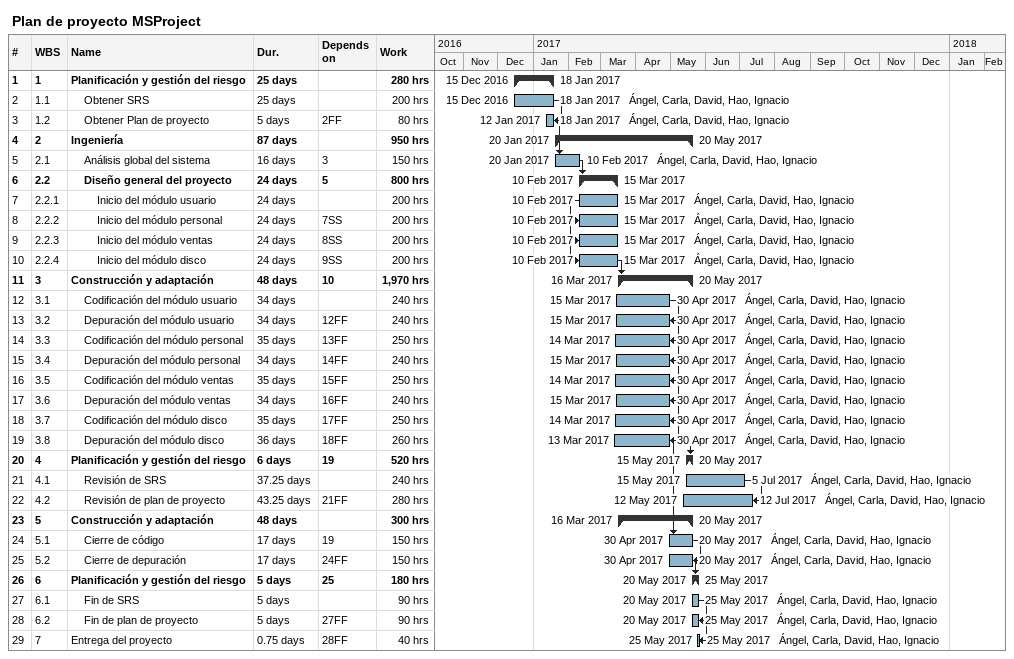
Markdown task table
Plan de proyecto MSProject

| ID | WBS | Task | Duration | Start | Finish | Predecessors | Resources | Work (h) |
|---|---|---|---|---|---|---|---|---|
| 1 | 1 | **Planificación y gestión del riesgo** | 25d | 2016-12-15 | 2017-01-18 |  |  | 280 |
| 2 | 1.1 | Obtener SRS | 25d | 2016-12-15 | 2017-01-18 |  | Ángel, Carla, David, Hao, Ignacio | 200 |
| 3 | 1.2 | Obtener Plan de proyecto | 5d | 2017-01-12 | 2017-01-18 | 2FF | Ángel, Carla, David, Hao, Ignacio | 80 |
| 4 | 2 | **Ingeniería** | 87d | 2017-01-20 | 2017-05-20 |  |  | 950 |
| 5 | 2.1 | Análisis global del sistema | 16d | 2017-01-20 | 2017-02-10 | 3 | Ángel, Carla, David, Hao, Ignacio | 150 |
| 6 | 2.2 | **Diseño general del proyecto** | 24d | 2017-02-10 | 2017-03-15 | 5 |  | 800 |
| 7 | 2.2.1 | Inicio del módulo usuario | 24d | 2017-02-10 | 2017-03-15 |  | Ángel, Carla, David, Hao, Ignacio | 200 |
| 8 | 2.2.2 | Inicio del módulo personal | 24d | 2017-02-10 | 2017-03-15 | 7SS | Ángel, Carla, David, Hao, Ignacio | 200 |
| 9 | 2.2.3 | Inicio del módulo ventas | 24d | 2017-02-10 | 2017-03-15 | 8SS | Ángel, Carla, David, Hao, Ignacio | 200 |
| 10 | 2.2.4 | Inicio del módulo disco | 24d | 2017-02-10 | 2017-03-15 | 9SS | Ángel, Carla, David, Hao, Ignacio | 200 |
| 11 | 3 | **Construcción y adaptación** | 48d | 2017-03-16 | 2017-05-20 | 10 |  | 1970 |
| 12 | 3.1 | Codificación del módulo usuario | 34d | 2017-03-15 | 2017-04-30 |  | Ángel, Carla, David, Hao, Ignacio | 240 |
| 13 | 3.2 | Depuración del módulo usuario | 34d | 2017-03-15 | 2017-04-30 | 12FF | Ángel, Carla, David, Hao, Ignacio | 240 |
| 14 | 3.3 | Codificación del módulo personal | 35d | 2017-03-14 | 2017-04-30 | 13FF | Ángel, Carla, David, Hao, Ignacio | 250 |
| 15 | 3.4 | Depuración del módulo personal | 34d | 2017-03-15 | 2017-04-30 | 14FF | Ángel, Carla, David, Hao, Ignacio | 240 |
| 16 | 3.5 | Codificación del módulo ventas | 35d | 2017-03-14 | 2017-04-30 | 15FF | Ángel, Carla, David, Hao, Ignacio | 250 |
| 17 | 3.6 | Depuración del módulo ventas | 34d | 2017-03-15 | 2017-04-30 | 16FF | Ángel, Carla, David, Hao, Ignacio | 240 |
| 18 | 3.7 | Codificación del módulo disco | 35d | 2017-03-14 | 2017-04-30 | 17FF | Ángel, Carla, David, Hao, Ignacio | 250 |
| 19 | 3.8 | Depuración del módulo disco | 36d | 2017-03-13 | 2017-04-30 | 18FF | Ángel, Carla, David, Hao, Ignacio | 260 |
| 20 | 4 | **Planificación y gestión del riesgo** | 6d | 2017-05-15 | 2017-05-20 | 19 |  | 520 |
| 21 | 4.1 | Revisión de SRS | 37.25d | 2017-05-15 | 2017-07-05 |  | Ángel, Carla, David, Hao, Ignacio | 240 |
| 22 | 4.2 | Revisión de plan de proyecto | 43.25d | 2017-05-12 | 2017-07-12 | 21FF | Ángel, Carla, David, Hao, Ignacio | 280 |
| 23 | 5 | **Construcción y adaptación** | 48d | 2017-03-16 | 2017-05-20 |  |  | 300 |
| 24 | 5.1 | Cierre de código | 17d | 2017-04-30 | 2017-05-20 | 19 | Ángel, Carla, David, Hao, Ignacio | 150 |
| 25 | 5.2 | Cierre de depuración | 17d | 2017-04-30 | 2017-05-20 | 24FF | Ángel, Carla, David, Hao, Ignacio | 150 |
| 26 | 6 | **Planificación y gestión del riesgo** | 5d | 2017-05-20 | 2017-05-25 | 25 |  | 180 |
| 27 | 6.1 | Fin de SRS | 5d | 2017-05-20 | 2017-05-25 |  | Ángel, Carla, David, Hao, Ignacio | 90 |
| 28 | 6.2 | Fin de plan de proyecto | 5d | 2017-05-20 | 2017-05-25 | 27FF | Ángel, Carla, David, Hao, Ignacio | 90 |
| 29 | 7 | Entrega del proyecto | 0.75d | 2017-05-25 | 2017-05-25 | 28FF | Ángel, Carla, David, Hao, Ignacio | 40 |
